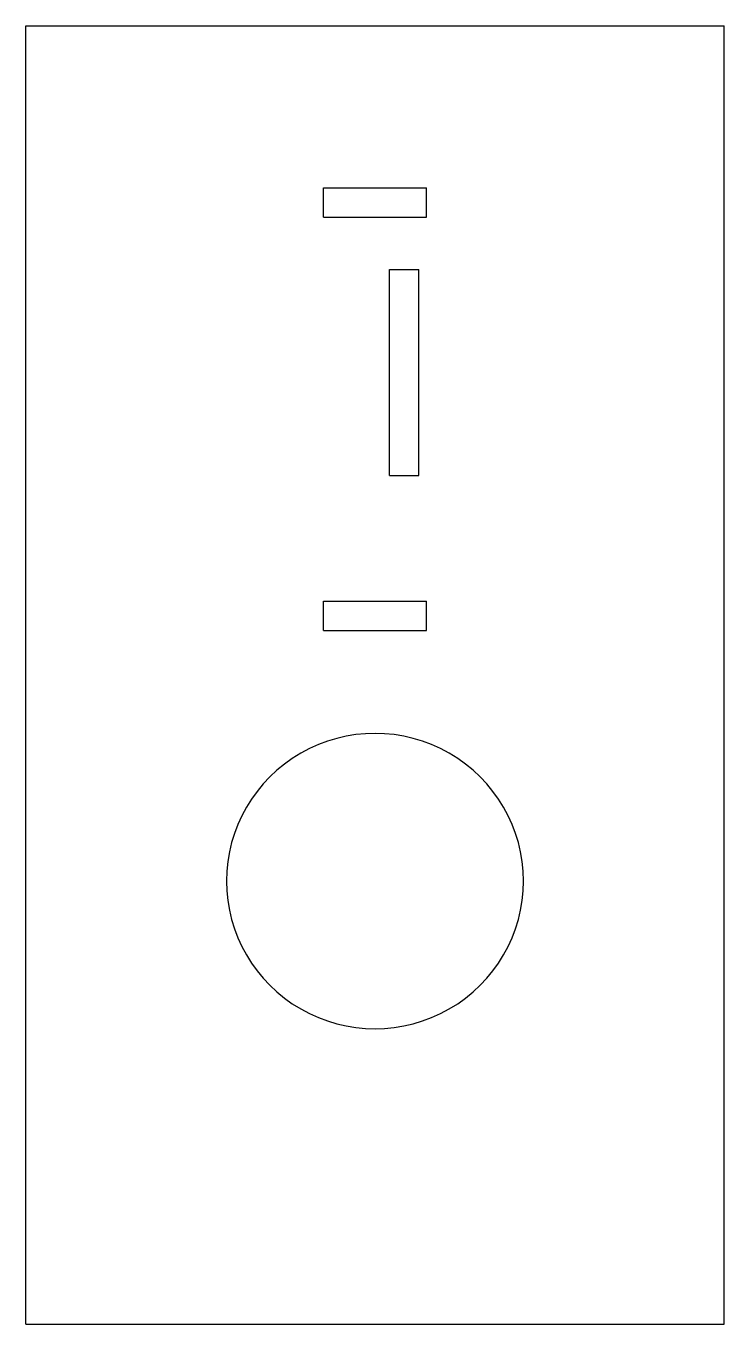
# Model space of a CAD drawing. Extents: x 9 to 95, y 126 to 286.
import ezdxf

# ---------------------------------------------------------------- set-up
doc = ezdxf.new("R2010")
doc.units = 0
doc.layers.add('Slots', color=7, linetype='CONTINUOUS')
doc.layers.add('VISIBLE', color=7, linetype='CONTINUOUS')

msp = doc.modelspace()

# ---------------------------------------------------------------- linework, layer by layer
at = {"layer": 'Slots', "color": 7}
for points in [[(45.823857, 262.034418), (45.823857, 265.634418), (58.523857, 265.634418)], [(58.523857, 262.034418), (58.523857, 265.634418)], [(45.823857, 262.034418), (58.523857, 262.034418)], [(53.973857, 230.184416), (53.973857, 255.584416), (57.573857, 255.584416)], [(57.573857, 230.184416), (57.573857, 255.584416)], [(53.973857, 230.184416), (57.573857, 230.184416)], [(45.823857, 211.084418), (45.823857, 214.684418), (58.523857, 214.684418)], [(58.523857, 211.084418), (58.523857, 214.684418)], [(45.823857, 211.084418), (58.523857, 211.084418)]]:
    msp.add_lwpolyline(points, dxfattribs=at)
msp.add_lwpolyline([(33.873858, 180.184418)], close=True, dxfattribs=at)
for points in [[(61.323858, 195.946081), (55.661819, 199.197198), (48.685898, 199.197198), (43.023858, 195.946081)], [(43.023858, 195.946081), (37.361818, 192.694964), (33.873858, 186.686652), (33.873858, 180.184418)], [(70.473858, 180.184418), (70.473858, 186.686652), (66.985898, 192.694964), (61.323858, 195.946081)], [(33.873858, 180.184418), (33.873858, 173.682185), (37.361818, 167.673873), (43.023858, 164.422756)], [(61.323858, 164.422756), (66.985898, 167.673873), (70.473858, 173.682185), (70.473858, 180.184418)], [(43.023858, 164.422756), (48.685898, 161.171639), (55.661819, 161.171639), (61.323858, 164.422756)]]:
    msp.add_open_spline(points, degree=3, dxfattribs=at)
at = {"layer": 'VISIBLE', "color": 7}
for points in [[(9.173857, 125.584417), (9.173857, 285.584417)], [(9.173857, 125.584417), (95.173858, 125.584417), (95.173858, 285.584417)], [(9.173857, 285.584417), (95.173858, 285.584417)]]:
    msp.add_lwpolyline(points, dxfattribs=at)

doc.saveas('drawing.dxf')
